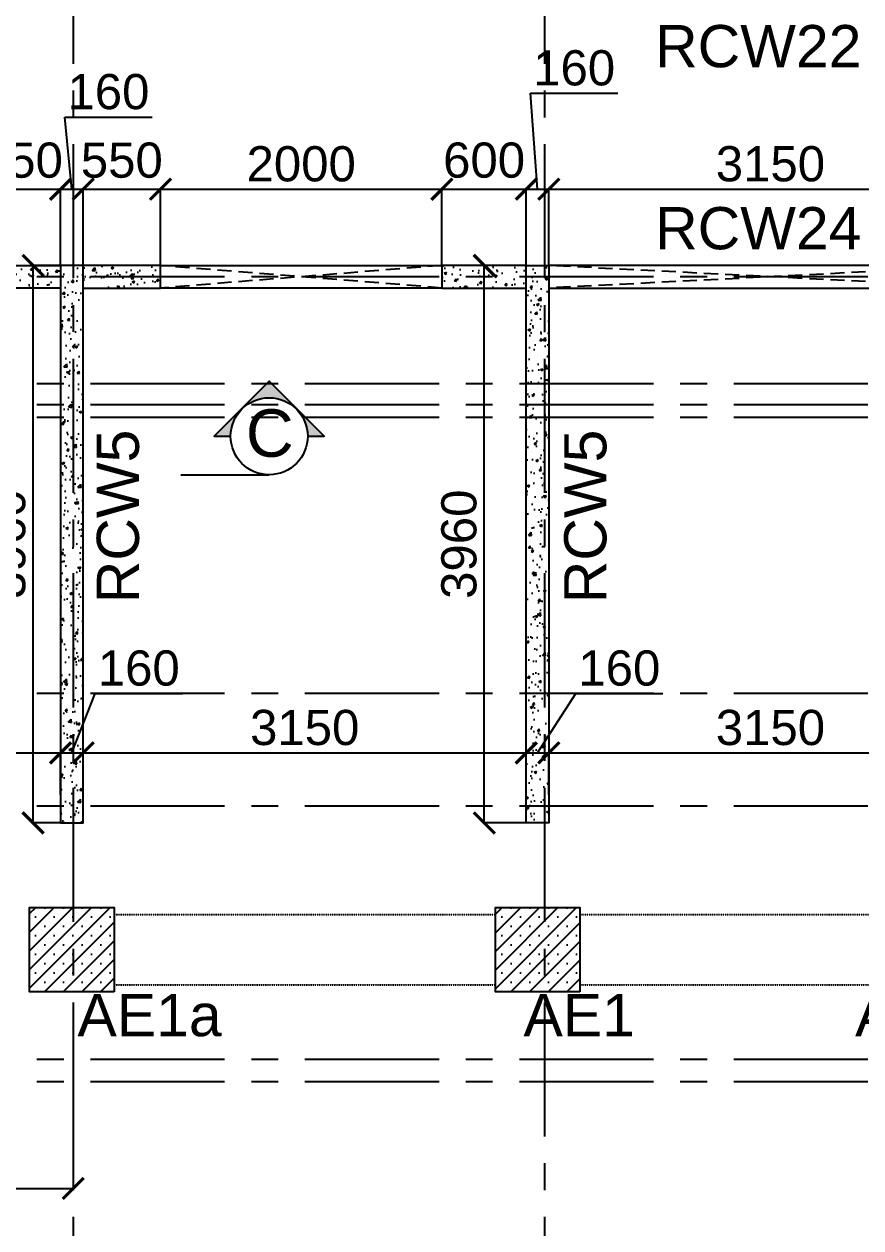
# Model space of a CAD drawing. Header units: inches. Extents: x 207135 to 337634, y -175669 to -89669.
# Drawn here: x 232033 to 237981, y -114759 to -106208 of the extents above; entities that cross this region are included whole.
import ezdxf

# ---------------------------------------------------------------- set-up
doc = ezdxf.new("R2010")
doc.units = ezdxf.units.IN
doc.header["$MEASUREMENT"] = 0
for name, pattern in [('CENTER', [50.8, 31.75, -6.35, 6.35, -6.35]), ('DASHED2', [9.525, 6.35, -3.175]), ('Hidden', [3, 2, -1])]:
    doc.linetypes.add(name, pattern=pattern)
for name, color, linetype in [('160 R.C. WALL HAT', 8, 'Continuous'), ('160 R.C.WALL', 6, 'Continuous'), ('160 WALL  OPENING LINE', 1, 'Continuous'), ('160 WALL OPEING', 1, 'Continuous'), ('AR-Column', 40, 'Continuous'), ('AR-Hidden', 251, 'DASHED2'), ('DIM', 251, 'Continuous'), ('GRID', 8, 'CENTER'), ('NON S.WALL HATCH', 8, 'Continuous'), ('SHEAR WALL NAME', 3, 'Continuous'), ('TEXT-1', 3, 'Continuous'), ('TXT', 4, 'Continuous')]:
    doc.layers.add(name, color=color, linetype=linetype)
doc.styles.add('T 200', font='sanss___.ttf')
doc.styles.add('T200', font='sanss___.ttf', dxfattribs={"height": 250})
doc.styles.add('T300', font='sanss___.ttf', dxfattribs={"height": 350})
doc.dimstyles.new('T 200', dxfattribs={"dimtxt": 250, "dimasz": 150, "dimexe": 1, "dimexo": 0, "dimgap": 50, "dimtad": 1, "dimdec": 0, "dimdsep": 46, "dimtxsty": 'T200', "dimblk": 'ARCHTICK', "dimcen": 2.5, "dimdle": 1, "dimclrd": 5, "dimclre": 253, "dimclrt": 1, "dimadec": 0, "dimazin": 0, "dimtfac": 1, "dimtdec": 0, "dimtmove": 2, "dimatfit": 3, "dimfxl": 0, "dimarcsym": 0})
pattern_1 = [(45, (-131825.64, 75915.45), (-66.29126, 66.29126), []), (45, (-131759.35, 75915.45), (-66.29126, 66.29126), [0, -93.75])]
pattern_2 = [(50, (2124542.95, 287067.85), (179.315046, -15.688034), [18.75, -206.25]), (355, (2124542.95, 287067.85), (-34.687833, 188.048033), [15, -165]), (100.451444, (2124557.9, 287066.54), (144.627212, 172.359998), [15.935048, -175.285528]), (46.1842, (2124542.95, 287117.85), (266.810333, -41.37982), [28.125, -309.375]), (96.635635, (2124565.19, 287114.4), (233.665486, 243.52965), [23.902586, -262.92844]), (351.184164, (2124542.95, 287117.85), (233.665486, 243.52965), [22.5, -247.5]), (21, (2124567.95, 287105.35), (149.226763, -100.654723), [18.75, -206.25]), (326, (2124567.95, 287105.35), (60.828833, 181.287511), [15, -165]), (71.451445, (2124580.39, 287096.96), (210.055594, 80.632788), [15.935047, -175.285528]), (37.5, (2124542.95, 287067.85), (3.0399638, 83.2234635), [0, -163, 0, -167.5, 0, -165.625]), (7.5, (2124542.95, 287067.85), (65.7673844, 98.602928), [0, -95.5, 0, -159.25, 0, -63.125]), (327.5, (2124487.2, 287067.85), (133.455609, -5.638718), [0, -62.5, 0, -195, 0, -258.75]), (317.5, (2124462.2, 287067.85), (145.796542, 25.0262456), [0, -81.25, 0, -129.5, 0, -183.75])]

# ---------------------------------------------------------------- blocks, each defined once
blk = doc.blocks.new('_ARCHTICK')
at = {"color": 0, "linetype": 'ByBlock', "const_width": 0.15}
blk.add_lwpolyline([(-0.5, -0.5), (0.5, 0.5)], dxfattribs=at)
blk = doc.blocks.new('*D184')
at = {"layer": 'Defpoints', "color": 0}
for p in [(232292.4, -107380.6), (231742.4, -107922.5, 14.7), (232292.4, -107922.5, 14.7)]:
    blk.add_point(p, dxfattribs=at)
at = {"layer": 'DIM', "color": 5, "lineweight": -2}
blk.add_line((231741.4, -107380.6), (232293.4, -107380.6), dxfattribs=at)
at = {"layer": 'DIM', "color": 253, "lineweight": -2}
for p, q in [((231742.4, -107922.5), (231742.4, -107379.6)), ((232292.4, -107922.5), (232292.4, -107379.6))]:
    blk.add_line(p, q, dxfattribs=at)
at = {"layer": 'DIM', "color": 5, "lineweight": -2, "xscale": 150, "yscale": 150, "zscale": 150, "rotation": 180}
blk.add_blockref('_ARCHTICK', (231742.4, -107380.6), dxfattribs=at)
at = {"layer": 'DIM', "color": 5, "lineweight": -2, "xscale": 150, "yscale": 150, "zscale": 150}
blk.add_blockref('_ARCHTICK', (232292.4, -107380.6), dxfattribs=at)
at = {"layer": 'DIM', "color": 1, "insert": (232017.4, -107175.8), "char_height": 250, "attachment_point": 5, "style": 'T200'}
blk.add_mtext('550', dxfattribs=at)
blk = doc.blocks.new('*D185')
at = {"layer": 'Defpoints', "color": 0}
for p in [(232452.4, -107380.6), (232292.4, -107922.5, 14.7), (232452.4, -107922.5, 14.7)]:
    blk.add_point(p, dxfattribs=at)
at = {"layer": 'DIM', "color": 5, "lineweight": -2}
for p, q in [((232372.4, -107380.6), (232322.4, -106868.1)), ((232322.4, -106868.1), (232942.6, -106868.1)), ((232291.4, -107380.6), (232453.4, -107380.6))]:
    blk.add_line(p, q, dxfattribs=at)
at = {"layer": 'DIM', "color": 253, "lineweight": -2}
for p, q in [((232292.4, -107922.5), (232292.4, -107379.6)), ((232452.4, -107922.5), (232452.4, -107379.6))]:
    blk.add_line(p, q, dxfattribs=at)
at = {"layer": 'DIM', "color": 5, "lineweight": -2, "xscale": 150, "yscale": 150, "zscale": 150, "rotation": 180}
blk.add_blockref('_ARCHTICK', (232292.4, -107380.6), dxfattribs=at)
at = {"layer": 'DIM', "color": 5, "lineweight": -2, "xscale": 150, "yscale": 150, "zscale": 150}
blk.add_blockref('_ARCHTICK', (232452.4, -107380.6), dxfattribs=at)
at = {"layer": 'DIM', "color": 1, "insert": (232632.5, -106689.1), "char_height": 250, "attachment_point": 5, "style": 'T200'}
blk.add_mtext('160', dxfattribs=at)
blk = doc.blocks.new('*D186')
at = {"layer": 'Defpoints', "color": 0}
for p in [(233002.4, -107380.6), (232452.4, -107922.5, 14.7), (233002.4, -107922.5, 14.7)]:
    blk.add_point(p, dxfattribs=at)
at = {"layer": 'DIM', "color": 5, "lineweight": -2}
blk.add_line((232451.4, -107380.6), (233003.4, -107380.6), dxfattribs=at)
at = {"layer": 'DIM', "color": 253, "lineweight": -2}
for p, q in [((232452.4, -107922.5), (232452.4, -107379.6)), ((233002.4, -107922.5), (233002.4, -107379.6))]:
    blk.add_line(p, q, dxfattribs=at)
at = {"layer": 'DIM', "color": 5, "lineweight": -2, "xscale": 150, "yscale": 150, "zscale": 150, "rotation": 180}
blk.add_blockref('_ARCHTICK', (232452.4, -107380.6), dxfattribs=at)
at = {"layer": 'DIM', "color": 5, "lineweight": -2, "xscale": 150, "yscale": 150, "zscale": 150}
blk.add_blockref('_ARCHTICK', (233002.4, -107380.6), dxfattribs=at)
at = {"layer": 'DIM', "color": 1, "insert": (232727.4, -107175.8), "char_height": 250, "attachment_point": 5, "style": 'T200'}
blk.add_mtext('550', dxfattribs=at)
blk = doc.blocks.new('*D187')
at = {"layer": 'Defpoints', "color": 0}
for p in [(235002.4, -107380.6), (233002.4, -107922.5, 14.7), (235002.4, -107922.5, 14.7)]:
    blk.add_point(p, dxfattribs=at)
at = {"layer": 'DIM', "color": 5, "lineweight": -2}
blk.add_line((233001.4, -107380.6), (235003.4, -107380.6), dxfattribs=at)
at = {"layer": 'DIM', "color": 253, "lineweight": -2}
for p, q in [((233002.4, -107922.5), (233002.4, -107379.6)), ((235002.4, -107922.5), (235002.4, -107379.6))]:
    blk.add_line(p, q, dxfattribs=at)
at = {"layer": 'DIM', "color": 5, "lineweight": -2, "xscale": 150, "yscale": 150, "zscale": 150, "rotation": 180}
blk.add_blockref('_ARCHTICK', (233002.4, -107380.6), dxfattribs=at)
at = {"layer": 'DIM', "color": 5, "lineweight": -2, "xscale": 150, "yscale": 150, "zscale": 150}
blk.add_blockref('_ARCHTICK', (235002.4, -107380.6), dxfattribs=at)
at = {"layer": 'DIM', "color": 1, "insert": (234002.4, -107201.8), "char_height": 250, "attachment_point": 5, "style": 'T200'}
blk.add_mtext('2000', dxfattribs=at)
blk = doc.blocks.new('*D188')
at = {"layer": 'Defpoints', "color": 0}
for p in [(235602.4, -107380.6), (235002.4, -107922.5, 14.7), (235602.4, -107922.5, 14.7)]:
    blk.add_point(p, dxfattribs=at)
at = {"layer": 'DIM', "color": 5, "lineweight": -2}
blk.add_line((235001.4, -107380.6), (235603.4, -107380.6), dxfattribs=at)
at = {"layer": 'DIM', "color": 253, "lineweight": -2}
for p, q in [((235002.4, -107922.5), (235002.4, -107379.6)), ((235602.4, -107922.5), (235602.4, -107379.6))]:
    blk.add_line(p, q, dxfattribs=at)
at = {"layer": 'DIM', "color": 5, "lineweight": -2, "xscale": 150, "yscale": 150, "zscale": 150, "rotation": 180}
blk.add_blockref('_ARCHTICK', (235002.4, -107380.6), dxfattribs=at)
at = {"layer": 'DIM', "color": 5, "lineweight": -2, "xscale": 150, "yscale": 150, "zscale": 150}
blk.add_blockref('_ARCHTICK', (235602.4, -107380.6), dxfattribs=at)
at = {"layer": 'DIM', "color": 1, "insert": (235302.4, -107175.6), "char_height": 250, "attachment_point": 5, "style": 'T200'}
blk.add_mtext('600', dxfattribs=at)
blk = doc.blocks.new('*D189')
at = {"layer": 'Defpoints', "color": 0}
for p in [(235762.4, -107380.6), (235602.4, -107922.5, 14.7), (235762.4, -107922.5, 14.7)]:
    blk.add_point(p, dxfattribs=at)
at = {"layer": 'DIM', "color": 5, "lineweight": -2}
for p, q in [((235682.4, -107380.6), (235632.4, -106699.1)), ((235632.4, -106699.1), (236252.6, -106699.1)), ((235601.4, -107380.6), (235763.4, -107380.6))]:
    blk.add_line(p, q, dxfattribs=at)
at = {"layer": 'DIM', "color": 253, "lineweight": -2}
for p, q in [((235602.4, -107922.5), (235602.4, -107379.6)), ((235762.4, -107922.5), (235762.4, -107379.6))]:
    blk.add_line(p, q, dxfattribs=at)
at = {"layer": 'DIM', "color": 5, "lineweight": -2, "xscale": 150, "yscale": 150, "zscale": 150, "rotation": 180}
blk.add_blockref('_ARCHTICK', (235602.4, -107380.6), dxfattribs=at)
at = {"layer": 'DIM', "color": 5, "lineweight": -2, "xscale": 150, "yscale": 150, "zscale": 150}
blk.add_blockref('_ARCHTICK', (235762.4, -107380.6), dxfattribs=at)
at = {"layer": 'DIM', "color": 1, "insert": (235942.5, -106520.1), "char_height": 250, "attachment_point": 5, "style": 'T200'}
blk.add_mtext('160', dxfattribs=at)
blk = doc.blocks.new('*D190')
at = {"layer": 'Defpoints', "color": 0}
for p in [(238912.4, -107380.6), (235762.4, -107922.5, 14.7), (238912.4, -107922.5, 14.7)]:
    blk.add_point(p, dxfattribs=at)
at = {"layer": 'DIM', "color": 5, "lineweight": -2}
blk.add_line((235761.4, -107380.6), (238913.4, -107380.6), dxfattribs=at)
at = {"layer": 'DIM', "color": 253, "lineweight": -2}
for p, q in [((235762.4, -107922.5), (235762.4, -107379.6)), ((238912.4, -107922.5), (238912.4, -107379.6))]:
    blk.add_line(p, q, dxfattribs=at)
at = {"layer": 'DIM', "color": 5, "lineweight": -2, "xscale": 150, "yscale": 150, "zscale": 150, "rotation": 180}
blk.add_blockref('_ARCHTICK', (235762.4, -107380.6), dxfattribs=at)
at = {"layer": 'DIM', "color": 5, "lineweight": -2, "xscale": 150, "yscale": 150, "zscale": 150}
blk.add_blockref('_ARCHTICK', (238912.4, -107380.6), dxfattribs=at)
at = {"layer": 'DIM', "color": 1, "insert": (237337.4, -107201.6), "char_height": 250, "attachment_point": 5, "style": 'T200'}
blk.add_mtext('3150', dxfattribs=at)
blk = doc.blocks.new('*D263')
at = {"layer": 'Defpoints', "color": 0}
for p in [(230502.4, -113642.5, 14.7), (232382.4, -114049.8, 14.7), (232382.4, -114478.6)]:
    blk.add_point(p, dxfattribs=at)
at = {"layer": 'DIM', "color": 253, "lineweight": -2}
for p, q in [((230502.4, -113642.5), (230502.4, -114479.6)), ((232382.4, -114049.8), (232382.4, -114479.6))]:
    blk.add_line(p, q, dxfattribs=at)
at = {"layer": 'DIM', "color": 5, "lineweight": -2}
blk.add_line((230501.4, -114478.6), (232383.4, -114478.6), dxfattribs=at)
at = {"layer": 'DIM', "color": 5, "lineweight": -2, "xscale": 150, "yscale": 150, "zscale": 150, "rotation": 180}
blk.add_blockref('_ARCHTICK', (230502.4, -114478.6), dxfattribs=at)
at = {"layer": 'DIM', "color": 5, "lineweight": -2, "xscale": 150, "yscale": 150, "zscale": 150}
blk.add_blockref('_ARCHTICK', (232382.4, -114478.6), dxfattribs=at)
at = {"layer": 'DIM', "color": 1, "insert": (231442.4, -114299.9), "char_height": 250, "attachment_point": 5, "style": 'T200'}
blk.add_mtext('1880', dxfattribs=at)
blk = doc.blocks.new('*D269')
at = {"layer": 'Defpoints', "color": 0}
for p in [(232292.4, -111384.8), (230502.4, -111682.5, 14.7), (232292.4, -111682.5, 14.7)]:
    blk.add_point(p, dxfattribs=at)
at = {"layer": 'DIM', "color": 5, "lineweight": -2}
blk.add_line((230501.4, -111384.8), (232293.4, -111384.8), dxfattribs=at)
at = {"layer": 'DIM', "color": 253, "lineweight": -2}
for p, q in [((230502.4, -111682.5), (230502.4, -111383.8)), ((232292.4, -111682.5), (232292.4, -111383.8))]:
    blk.add_line(p, q, dxfattribs=at)
at = {"layer": 'DIM', "color": 5, "lineweight": -2, "xscale": 150, "yscale": 150, "zscale": 150, "rotation": 180}
blk.add_blockref('_ARCHTICK', (230502.4, -111384.8), dxfattribs=at)
at = {"layer": 'DIM', "color": 5, "lineweight": -2, "xscale": 150, "yscale": 150, "zscale": 150}
blk.add_blockref('_ARCHTICK', (232292.4, -111384.8), dxfattribs=at)
at = {"layer": 'DIM', "color": 1, "insert": (231397.4, -111206), "char_height": 250, "attachment_point": 5, "style": 'T200'}
blk.add_mtext('1790', dxfattribs=at)
blk = doc.blocks.new('*D270')
at = {"layer": 'Defpoints', "color": 0}
for p in [(232452.4, -111384.8), (232292.4, -111682.5, 14.7), (232452.4, -111682.5, 14.7)]:
    blk.add_point(p, dxfattribs=at)
at = {"layer": 'DIM', "color": 5, "lineweight": -2}
for p, q in [((232372.4, -111384.8), (232538, -110962.5)), ((232538, -110962.5), (233158.2, -110962.5)), ((232291.4, -111384.8), (232453.4, -111384.8))]:
    blk.add_line(p, q, dxfattribs=at)
at = {"layer": 'DIM', "color": 253, "lineweight": -2}
for p, q in [((232292.4, -111682.5), (232292.4, -111383.8)), ((232452.4, -111682.5), (232452.4, -111383.8))]:
    blk.add_line(p, q, dxfattribs=at)
at = {"layer": 'DIM', "color": 5, "lineweight": -2, "xscale": 150, "yscale": 150, "zscale": 150, "rotation": 180}
blk.add_blockref('_ARCHTICK', (232292.4, -111384.8), dxfattribs=at)
at = {"layer": 'DIM', "color": 5, "lineweight": -2, "xscale": 150, "yscale": 150, "zscale": 150}
blk.add_blockref('_ARCHTICK', (232452.4, -111384.8), dxfattribs=at)
at = {"layer": 'DIM', "color": 1, "insert": (232848.1, -110783.6), "char_height": 250, "attachment_point": 5, "style": 'T200'}
blk.add_mtext('160', dxfattribs=at)
blk = doc.blocks.new('*D271')
at = {"layer": 'Defpoints', "color": 0}
for p in [(235602.4, -111384.8), (232452.4, -111682.5, 14.7), (235602.4, -111682.5, 14.7)]:
    blk.add_point(p, dxfattribs=at)
at = {"layer": 'DIM', "color": 5, "lineweight": -2}
blk.add_line((232451.4, -111384.8), (235603.4, -111384.8), dxfattribs=at)
at = {"layer": 'DIM', "color": 253, "lineweight": -2}
for p, q in [((232452.4, -111682.5), (232452.4, -111383.8)), ((235602.4, -111682.5), (235602.4, -111383.8))]:
    blk.add_line(p, q, dxfattribs=at)
at = {"layer": 'DIM', "color": 5, "lineweight": -2, "xscale": 150, "yscale": 150, "zscale": 150, "rotation": 180}
blk.add_blockref('_ARCHTICK', (232452.4, -111384.8), dxfattribs=at)
at = {"layer": 'DIM', "color": 5, "lineweight": -2, "xscale": 150, "yscale": 150, "zscale": 150}
blk.add_blockref('_ARCHTICK', (235602.4, -111384.8), dxfattribs=at)
at = {"layer": 'DIM', "color": 1, "insert": (234027.4, -111205.9), "char_height": 250, "attachment_point": 5, "style": 'T200'}
blk.add_mtext('3150', dxfattribs=at)
blk = doc.blocks.new('*D272')
at = {"layer": 'Defpoints', "color": 0}
for p in [(235762.4, -111384.8), (235602.4, -111682.5, 14.7), (235762.4, -111682.5, 14.7)]:
    blk.add_point(p, dxfattribs=at)
at = {"layer": 'DIM', "color": 5, "lineweight": -2}
for p, q in [((235682.4, -111384.8), (235953.5, -110962.5)), ((235953.5, -110962.5), (236573.7, -110962.5)), ((235601.4, -111384.8), (235763.4, -111384.8))]:
    blk.add_line(p, q, dxfattribs=at)
at = {"layer": 'DIM', "color": 253, "lineweight": -2}
for p, q in [((235602.4, -111682.5), (235602.4, -111383.8)), ((235762.4, -111682.5), (235762.4, -111383.8))]:
    blk.add_line(p, q, dxfattribs=at)
at = {"layer": 'DIM', "color": 5, "lineweight": -2, "xscale": 150, "yscale": 150, "zscale": 150, "rotation": 180}
blk.add_blockref('_ARCHTICK', (235602.4, -111384.8), dxfattribs=at)
at = {"layer": 'DIM', "color": 5, "lineweight": -2, "xscale": 150, "yscale": 150, "zscale": 150}
blk.add_blockref('_ARCHTICK', (235762.4, -111384.8), dxfattribs=at)
at = {"layer": 'DIM', "color": 1, "insert": (236263.6, -110783.6), "char_height": 250, "attachment_point": 5, "style": 'T200'}
blk.add_mtext('160', dxfattribs=at)
blk = doc.blocks.new('*D273')
at = {"layer": 'Defpoints', "color": 0}
for p in [(238912.4, -111384.8), (235762.4, -111682.5, 14.7), (238912.4, -111682.5, 14.7)]:
    blk.add_point(p, dxfattribs=at)
at = {"layer": 'DIM', "color": 5, "lineweight": -2}
blk.add_line((235761.4, -111384.8), (238913.4, -111384.8), dxfattribs=at)
at = {"layer": 'DIM', "color": 253, "lineweight": -2}
for p, q in [((235762.4, -111682.5), (235762.4, -111383.8)), ((238912.4, -111682.5), (238912.4, -111383.8))]:
    blk.add_line(p, q, dxfattribs=at)
at = {"layer": 'DIM', "color": 5, "lineweight": -2, "xscale": 150, "yscale": 150, "zscale": 150, "rotation": 180}
blk.add_blockref('_ARCHTICK', (235762.4, -111384.8), dxfattribs=at)
at = {"layer": 'DIM', "color": 5, "lineweight": -2, "xscale": 150, "yscale": 150, "zscale": 150}
blk.add_blockref('_ARCHTICK', (238912.4, -111384.8), dxfattribs=at)
at = {"layer": 'DIM', "color": 1, "insert": (237337.4, -111205.9), "char_height": 250, "attachment_point": 5, "style": 'T200'}
blk.add_mtext('3150', dxfattribs=at)
blk = doc.blocks.new('*D295')
at = {"layer": 'Defpoints', "color": 0}
for p in [(232097.3, -107922.5), (232292.4, -107922.5, 14.7), (232292.4, -111882.5, 14.7)]:
    blk.add_point(p, dxfattribs=at)
at = {"layer": 'DIM', "color": 253, "lineweight": -2}
for p, q in [((232292.4, -107922.5), (232096.3, -107922.5)), ((232292.4, -111882.5), (232096.3, -111882.5))]:
    blk.add_line(p, q, dxfattribs=at)
at = {"layer": 'DIM', "color": 5, "lineweight": -2}
blk.add_line((232097.3, -111883.5), (232097.3, -107921.5), dxfattribs=at)
at = {"layer": 'DIM', "color": 5, "lineweight": -2, "xscale": 150, "yscale": 150, "zscale": 150}
for p, rotation in [((232097.3, -107922.5), 90), ((232097.3, -111882.5), 270)]:
    blk.add_blockref('_ARCHTICK', p, dxfattribs=dict(at, rotation=rotation))
at = {"layer": 'DIM', "color": 1, "insert": (231918.4, -109902.5), "char_height": 250, "attachment_point": 5, "rotation": 90, "style": 'T200'}
blk.add_mtext('3960', dxfattribs=at)
blk = doc.blocks.new('*D296')
at = {"layer": 'Defpoints', "color": 0}
for p in [(235303.6, -107922.5), (235602.4, -107922.5, 14.7), (235602.4, -111882.5, 14.7)]:
    blk.add_point(p, dxfattribs=at)
at = {"layer": 'DIM', "color": 253, "lineweight": -2}
for p, q in [((235602.4, -107922.5), (235302.6, -107922.5)), ((235602.4, -111882.5), (235302.6, -111882.5))]:
    blk.add_line(p, q, dxfattribs=at)
at = {"layer": 'DIM', "color": 5, "lineweight": -2}
blk.add_line((235303.6, -111883.5), (235303.6, -107921.5), dxfattribs=at)
at = {"layer": 'DIM', "color": 5, "lineweight": -2, "xscale": 150, "yscale": 150, "zscale": 150}
for p, rotation in [((235303.6, -107922.5), 90), ((235303.6, -111882.5), 270)]:
    blk.add_blockref('_ARCHTICK', p, dxfattribs=dict(at, rotation=rotation))
at = {"layer": 'DIM', "color": 1, "insert": (235124.6, -109902.5), "char_height": 250, "attachment_point": 5, "rotation": 90, "style": 'T200'}
blk.add_mtext('3960', dxfattribs=at)
blk = doc.blocks.new('A$C02A55DAE')
at = {"layer": 'NON S.WALL HATCH'}
h = blk.add_hatch(dxfattribs=at)
h.set_pattern_fill('SACNCR', color=256, scale=1000)
h.set_pattern_definition(pattern_1)
h.paths.add_polyline_path([(13860, -10920), (13260, -10920), (13260, -10320), (13860, -10320)])
h = blk.add_hatch(dxfattribs=at)
h.set_pattern_fill('SACNCR', color=256, scale=1000)
h.set_pattern_definition(pattern_1)
h.paths.add_polyline_path([(17170, -10920), (16570, -10920), (16570, -10320), (17170, -10320)])
at = {"layer": 'AR-Column', "color": 4, "elevation": -29.5}
for points in [[(13860, -10920), (13260, -10920), (13260, -10320), (13860, -10320)], [(17170, -10920), (16570, -10920), (16570, -10320), (17170, -10320)]]:
    blk.add_lwpolyline(points, close=True, dxfattribs=at)
at = {"layer": 'AR-Hidden', "ltscale": 0.009}
for p, q in [((13860, -10370, -29.5), (16570, -10370, -29.5)), ((17170, -10370, -29.5), (19880, -10370, -29.5)), ((13860, -10870, -29.5), (16570, -10870, -29.5)), ((17170, -10870, -29.5), (19880, -10870, -29.5))]:
    blk.add_line(p, q, dxfattribs=at)

msp = doc.modelspace()

# ---------------------------------------------------------------- hatches: boundary and pattern name
msp.add_hatch(color=0).paths.add_polyline_path([(234048.4, -109135.3), (234164.6, -109135.3), (233774.7, -108745.4), (233384.8, -109135.3), (233501, -109135.3, -1)])
at = {"layer": '160 R.C. WALL HAT'}
h = msp.add_hatch(dxfattribs=at)
h.set_pattern_fill('AR-CONC', color=256, scale=25)
h.set_pattern_definition(pattern_2)
h.paths.add_polyline_path([(231742.4, -107922.5), (231742.4, -108082.5), (232292.4, -108082.5), (232292.4, -107922.5)])
h = msp.add_hatch(dxfattribs=at)
h.set_pattern_fill('AR-CONC', color=256, scale=25)
h.set_pattern_definition([(50, (2137612.95, 280407.85), (179.315046, -15.688034), [18.75, -206.25]), (355, (2137612.95, 280407.85), (-34.687833, 188.048033), [15, -165]), (100.451444, (2137627.9, 280406.54), (144.627212, 172.359998), [15.935048, -175.285528]), (46.1842, (2137612.95, 280457.85), (266.810333, -41.37982), [28.125, -309.375]), (96.635635, (2137635.19, 280454.4), (233.665486, 243.52965), [23.902586, -262.92844]), (351.184164, (2137612.95, 280457.85), (233.665486, 243.52965), [22.5, -247.5]), (21, (2137637.95, 280445.35), (149.226763, -100.654723), [18.75, -206.25]), (326, (2137637.95, 280445.35), (60.828833, 181.287511), [15, -165]), (71.451445, (2137650.39, 280436.96), (210.055594, 80.632788), [15.935047, -175.285528]), (37.5, (2137612.95, 280407.85), (3.0399638, 83.2234635), [0, -163, 0, -167.5, 0, -165.625]), (7.5, (2137612.95, 280407.85), (65.7673844, 98.602928), [0, -95.5, 0, -159.25, 0, -63.125]), (327.5, (2137557.2, 280407.85), (133.455609, -5.638718), [0, -62.5, 0, -195, 0, -258.75]), (317.5, (2137532.2, 280407.85), (145.796542, 25.0262456), [0, -81.25, 0, -129.5, 0, -183.75])])
h.paths.add_polyline_path([(232292.4, -111882.5), (232452.4, -111882.5), (232452.4, -107922.5), (232292.4, -107922.5)])
h = msp.add_hatch(dxfattribs=at)
h.set_pattern_fill('AR-CONC', color=256, scale=25)
h.set_pattern_definition(pattern_2)
h.paths.add_polyline_path([(233002.4, -107922.5), (233002.4, -108082.5), (232452.4, -108082.5), (232452.4, -107922.5)])
h = msp.add_hatch(dxfattribs=at)
h.set_pattern_fill('AR-CONC', color=256, scale=25)
h.set_pattern_definition(pattern_2)
h.paths.add_polyline_path([(235602.4, -108082.5), (235602.4, -107922.5), (235002.4, -107922.5), (235002.4, -108082.5)])
h = msp.add_hatch(dxfattribs=at)
h.set_pattern_fill('AR-CONC', color=256, scale=25)
h.set_pattern_definition(pattern_2)
h.paths.add_polyline_path([(235762.4, -107922.5), (235602.4, -107922.5), (235602.4, -111882.5), (235762.4, -111882.5)])

# ---------------------------------------------------------------- linework, layer by layer
at = {"color": 0}
msp.add_line((233147.4, -109409, 14.7), (233774.7, -109409, 14.7), dxfattribs=at)
at = {"color": 0, "elevation": 14.7}
msp.add_lwpolyline([(234048.4, -109135.3), (234164.6, -109135.3), (233774.7, -108745.4), (233384.8, -109135.3), (233501, -109135.3)], dxfattribs=at)
at = {"color": 0}
msp.add_circle((233774.7, -109135.3, 14.7), 273.7, dxfattribs=at)
at = {"layer": '160 R.C.WALL', "elevation": 14.7}
for points in [[(232292.4, -108082.5), (231742.4, -108082.5), (231742.4, -107922.5), (232292.4, -107922.5)], [(232452.4, -108082.5), (233002.4, -108082.5), (233002.4, -107922.5), (232452.4, -107922.5)], [(235602.4, -107922.5), (235002.4, -107922.5), (235002.4, -108082.5), (235602.4, -108082.5)]]:
    msp.add_lwpolyline(points, dxfattribs=at)
for points in [[(232292.4, -111882.5), (232452.4, -111882.5), (232452.4, -107922.5), (232292.4, -107922.5)], [(235602.4, -107922.5), (235762.4, -107922.5), (235762.4, -111882.5), (235602.4, -111882.5)]]:
    msp.add_lwpolyline(points, close=True, dxfattribs=at)
at = {"layer": '160 WALL  OPENING LINE', "elevation": 14.7}
for points in [[(233002.4, -107922.5), (235002.4, -107922.5), (235002.4, -108082.5), (233002.4, -108082.5)], [(238912.4, -107922.5), (235762.4, -107922.5), (235762.4, -108082.5), (238912.4, -108082.5)]]:
    msp.add_lwpolyline(points, close=True, dxfattribs=at)
at = {"layer": '160 WALL OPEING', "linetype": 'Hidden', "ltscale": 50}
for p, q in [((235002.4, -108082.5, 14.7), (233002.4, -107922.5, 14.7)), ((235002.4, -107922.5, 14.7), (233002.4, -108082.5, 14.7)), ((238912.4, -108082.5, 14.7), (235762.4, -107922.5, 14.7)), ((238912.4, -107922.5, 14.7), (235762.4, -108082.5, 14.7))]:
    msp.add_line(p, q, dxfattribs=at)
at = {"layer": 'GRID', "ltscale": 30}
for p, q in [((232382.4, -94868.8, 14.7), (232382.4, -126522.9, 14.7)), ((235732.4, -94868.8, 14.7), (235732.4, -126522.9, 14.7)), ((300513.9, -108002.5, 14.7), (213696.9, -108002.5, 14.7)), ((300513.9, -108762.5, 14.7), (213696.9, -108762.5, 14.7)), ((300513.9, -108912.1, 14.7), (213155.5, -108912.1, 14.7)), ((300513.9, -109002.5, 14.7), (213957.9, -109002.5, 14.7)), ((300513.9, -110962.5, 14.7), (213869.4, -110962.5, 14.7)), ((300513.9, -111762.5, 14.7), (213696.9, -111762.5, 14.7)), ((300513.9, -113562.5, 14.7), (213893.9, -113562.5, 14.7)), ((300513.9, -113722.5, 14.7), (213696.9, -113722.5, 14.7))]:
    msp.add_line(p, q, dxfattribs=at)

# ---------------------------------------------------------------- block references
at = {"layer": 'DIM', "color": 1}
msp.add_blockref('A$C02A55DAE', (218812.4, -102162.5, 14.7), dxfattribs=at)

# ---------------------------------------------------------------- texts
at = {"layer": 'SHEAR WALL NAME', "ltscale": 7, "style": 'T300'}
for s, p in [('RCW22', (236517.6, -106514.3)), ('RCW24', (236517.6, -107807.6))]:
    msp.add_text(s, height=300, dxfattribs=at).set_placement(p)
for p in [(232849.4, -110322.2), (236171.5, -110322.2)]:
    msp.add_text('RCW5', height=300, rotation=90, dxfattribs=at).set_placement(p)
at = {"layer": 'TEXT-1', "color": 4, "style": 'T300'}
for s, p in [('AE1a', (232412.2, -113397.2)), ('AE1', (235582.4, -113397.2)), ('AE1a', (237939.4, -113397.2))]:
    msp.add_text(s, height=300, dxfattribs=at).set_placement(p)
at = {"layer": 'TXT', "color": 4, "style": 'T 200'}
msp.add_text('C', height=337.5, dxfattribs=at).set_placement((233608.8, -109281.5, 3.7))

# ---------------------------------------------------------------- dimensions: what is measured, and where the dimension line sits
at = {"layer": 'DIM'}
for base, p1, p2, picture, middle in [((235762.4, -107380.6), (235602.4, -107922.5, 14.7), (235762.4, -107922.5, 14.7), '*D189', (235682.4, -106699.1)), ((232452.4, -107380.6), (232292.4, -107922.5, 14.7), (232452.4, -107922.5, 14.7), '*D185', (232372.4, -106868.1)), ((232452.4, -111384.8), (232292.4, -111682.5, 14.7), (232452.4, -111682.5, 14.7), '*D270', (232588, -110962.5)), ((235762.4, -111384.8), (235602.4, -111682.5, 14.7), (235762.4, -111682.5, 14.7), '*D272', (236003.5, -110962.5))]:
    dim = msp.add_linear_dim(base=base, p1=p1, p2=p2, dimstyle='T 200', override={"dimtmove": 1}, dxfattribs=at)
    dim.commit()
    dim.dimension.update_dxf_attribs({"geometry": picture, "text_midpoint": middle, "dimtype": 160})
for base, p1, p2, picture, middle in [((232292.4, -107380.6), (231742.4, -107922.5, 14.7), (232292.4, -107922.5, 14.7), '*D184', (232017.4, -107175.8)), ((233002.4, -107380.6), (232452.4, -107922.5, 14.7), (233002.4, -107922.5, 14.7), '*D186', (232727.4, -107175.8)), ((235002.4, -107380.6), (233002.4, -107922.5, 14.7), (235002.4, -107922.5, 14.7), '*D187', (234002.4, -107201.8)), ((235602.4, -107380.6), (235002.4, -107922.5, 14.7), (235602.4, -107922.5, 14.7), '*D188', (235302.4, -107175.6)), ((238912.4, -107380.6), (235762.4, -107922.5, 14.7), (238912.4, -107922.5, 14.7), '*D190', (237337.4, -107201.6)), ((232292.4, -111384.8), (230502.4, -111682.5, 14.7), (232292.4, -111682.5, 14.7), '*D269', (231397.4, -111206)), ((235602.4, -111384.8), (232452.4, -111682.5, 14.7), (235602.4, -111682.5, 14.7), '*D271', (234027.4, -111205.9)), ((238912.4, -111384.8), (235762.4, -111682.5, 14.7), (238912.4, -111682.5, 14.7), '*D273', (237337.4, -111205.9)), ((232382.4, -114478.6), (230502.4, -113642.5, 14.7), (232382.4, -114049.8, 14.7), '*D263', (231442.4, -114299.9))]:
    dim = msp.add_linear_dim(base=base, p1=p1, p2=p2, dimstyle='T 200', dxfattribs=at)
    dim.commit()
    dim.dimension.update_dxf_attribs({"geometry": picture, "text_midpoint": middle})
for base, p1, p2, picture, middle in [((232097.3, -107922.5), (232292.4, -111882.5, 14.7), (232292.4, -107922.5, 14.7), '*D295', (231918.4, -109902.5)), ((235303.6, -107922.5), (235602.4, -111882.5, 14.7), (235602.4, -107922.5, 14.7), '*D296', (235124.6, -109902.5))]:
    dim = msp.add_linear_dim(base=base, p1=p1, p2=p2, angle=90, dimstyle='T 200', dxfattribs=at)
    dim.commit()
    dim.dimension.update_dxf_attribs({"geometry": picture, "text_midpoint": middle})

doc.saveas('drawing.dxf')
